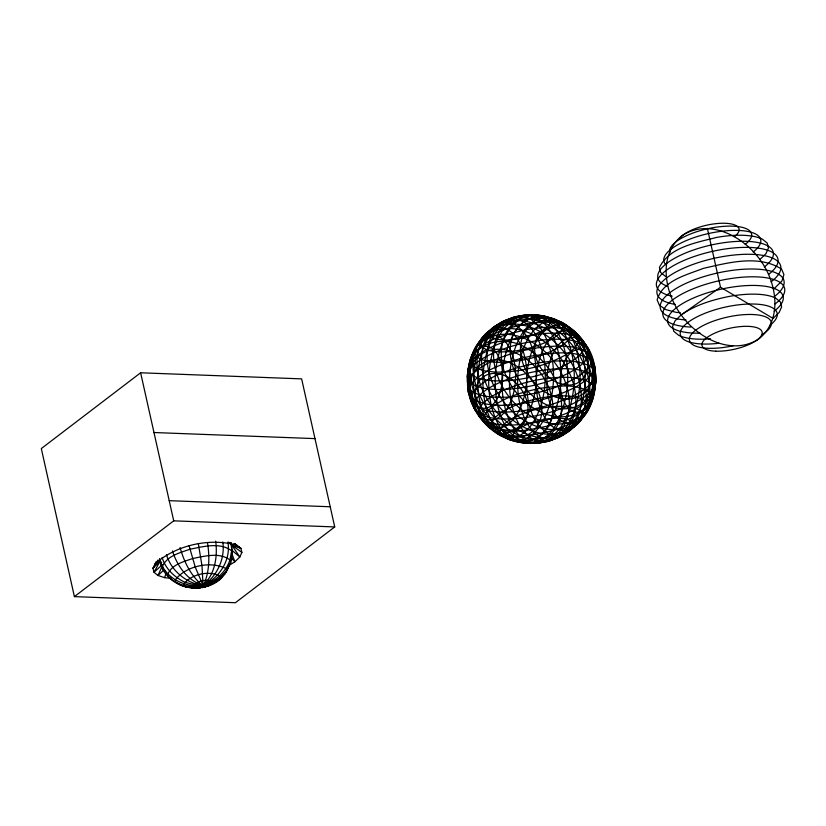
<?xml version="1.0" encoding="UTF-8"?>
<svg xmlns="http://www.w3.org/2000/svg" width="826" height="826" viewBox="0 0 826 826"><rect width="100%" height="100%" fill="white"/><g stroke="black" fill="none" stroke-linecap="round" stroke-linejoin="round"><path stroke-width="1.24" d="M595.267 376.253L593.605 387.157L589.165 396.397A50.107 37.459 52.7 0 1 530.757 394.188A50.107 37.459 52.7 0 1 516.271 329.368A50.107 37.459 52.7 0 1 574.679 331.577C595.866 350.823 605.933 390.791 581.328 411.172C553.007 428.085 518.955 404.162 507.019 377.647C493.535 352.939 503.819 313.302 537.065 315.119C565.232 317.463 587.833 341.252 594.431 367.869M229.649 563.6C220.263 598.602 165.055 594.834 159.521 559.006M202.36 587.678C209.494 573.894 209.928 557.653 207.46 542.537M156.393 561.597L153.047 568.267L154.039 572.284L157.972 575.485L164.611 577.653L166.232 572.821M231.61 555.774L232.416 553.988L231.156 542.816M234.883 543.849L240.893 548.402L241.873 552.418L239.829 556.982L234.894 561.763L228.482 565.779M162.216 566.14L157.972 575.485L164.219 569.703M223.516 573.956C220.656 580.833 213.232 583.228 207.099 586.367C188.844 584.798 171.87 572.542 166.449 554.7M161.669 562.496L160.058 561.195L154.039 572.284L162.35 564.654M160.058 561.195L153.047 568.267L156.682 561.773M153.047 568.267L158.014 559.987M211.487 583.218L210.362 585.025L202.38 587.286M156.61 561.649L155.092 563.714C176.527 544.912 209.515 537.654 236.948 545.201L234.687 543.993M216.557 580.678C208.741 589.444 194.533 584.756 184.756 582.175C174.431 577.271 165.365 568.639 162.102 557.457M227.439 567.71C233.975 561.267 231.858 551.035 230.991 542.858M681.14 314.933C697.825 338.061 731.537 356.068 758.454 339.238C783.358 319.776 776.75 282.11 759.899 259.519C743.204 236.381 709.493 218.384 682.575 235.214C657.682 254.676 664.29 292.342 681.14 314.933C695.492 304.866 712.59 299.745 729.616 296.348A55.765 19.442 -12.6 0 1 775.583 298.083L780.425 302.017L781.623 306.952L779.114 312.538L773.064 318.413L720.52 287.221L681.151 314.954L675.079 320.808L672.57 326.404L673.779 331.329L678.621 335.263A55.765 19.442 -12.6 0 0 710.556 338.825M759.899 259.519L765.95 253.644L768.459 248.048L767.261 243.123L762.419 239.189A55.765 19.442 -12.6 0 0 716.452 237.444C696.277 242.72 669.535 246.953 659.406 267.5L660.614 272.435L665.457 276.359M140.626 372.784L41.3 448.57L74.392 596.62L235.4 602.722L334.726 526.936L301.624 378.876L140.626 372.784L173.718 520.834L74.392 596.62M495.29 389.469L495.332 389.438A62.198 21.683 -12.6 0 0 589 353.528A62.198 21.683 -12.6 0 0 500.205 350.162A62.198 21.683 -12.6 0 0 495.332 389.438M773.59 289.234L781.974 280.912L783.926 274.552L781.551 269.059C758.34 254.367 728.264 262.751 703.329 268.378C686.592 274.975 662.813 280.437 657.114 299.9L659.478 305.393L666.014 309.657L676.257 312.383L680.19 312.682M219.179 578.262L225.261 573.471L230.63 562.805L229.938 559.966L231.641 550.818C219.871 541.866 203.217 546.667 189.939 549.238C180.027 552.79 166.955 555.805 162.454 566.46L163.228 569.63L165.551 571.52M205.911 586.481L204.796 587.121C191.777 577.797 184.291 562.682 180.078 547.524M196.536 588.153L200.037 587.699M192.251 588.257L199.944 587.988C215.607 578.623 225.488 560.317 222.793 541.959M768.552 274.449L768.49 274.438A62.198 21.683 -12.6 0 0 754.406 247.707A62.198 21.683 -12.6 0 0 672.447 266.24A62.198 21.683 -12.6 0 0 672.23 296.204M592.438 360.983L594.875 366.434C593.522 376.129 584.312 381.405 576.878 386.341C562.919 393.868 547.731 398.679 532.274 402.004C512.13 404.73 488.311 409.748 470.428 397.265L468.063 391.772C469.416 382.066 478.626 376.79 486.06 371.865C500.019 364.328 515.197 359.516 530.664 356.192C550.808 353.476 574.628 348.448 592.5 360.931M153.977 432.525L314.985 438.616M169.216 500.67L330.214 506.761M173.718 520.834L334.726 526.936M164.611 577.653L170.941 578.355M231.982 550.364L239.829 556.982L231.693 544.995L240.893 548.402L234.791 544.117M227.966 542.032L230.32 543.033M233.892 543.725L240.893 548.402M231.693 544.995L241.873 552.418M230.454 557.189L234.894 561.763L231.796 553.451M169.929 577.106L171.374 579.088M485.13 423.057C472.472 404.059 471.347 379.681 476.044 357.916C480.185 342.067 490.386 320.963 509.776 322.687C533.741 331.402 537.282 362.005 536.136 384.142C533.999 404.213 524.944 434.414 500.081 433.505C471.46 422.427 465.823 386.331 472.235 359.64A50.314 28.445 -87.8 0 1 509.807 330.968A50.314 28.445 -87.8 0 1 524.355 396.046A50.314 28.445 -87.8 0 1 486.782 424.719M159.655 558.985C165.107 580.946 190.383 589.774 210.692 584.478L219.313 579.429L220.139 577.57L226.438 570.849L225.87 568.525C210.413 560.575 185.633 565.996 175.215 579.986L175.783 582.299C181.968 586.976 190.114 588.226 197.724 588.04C216.298 581.504 231.146 562.857 227.997 542.558M172.448 550.942C177.136 565.81 187.471 580.73 203.051 585.335L211.735 583.476L212.168 582.506L220.139 577.57L219.747 575.928C208.813 570.301 191.291 574.142 183.919 584.023L184.322 585.665L185.933 586.966L195.855 587.833L212.168 582.506L211.952 581.659C206.293 578.747 197.228 580.74 193.418 585.851L194.451 587.379C210.072 585.211 224.848 575.35 229.938 559.966C219.386 551.933 204.445 556.239 192.541 558.552C183.651 561.732 171.932 564.437 167.895 573.987L168.587 576.827C177.621 585.582 191.002 588.463 203.051 585.335C214.997 574.411 217.754 556.569 215.679 541.175M189.102 545.81L195.349 567.369L203.051 585.335L202.009 565.862L198.333 543.725M707.355 228.327L720.52 287.221M700.252 333.177A59.1 20.598 -12.6 0 1 674.419 309.358A59.1 20.598 -12.6 0 1 754.706 285.445A59.1 20.598 -12.6 0 1 774.168 311.154M686.045 319.972A63.334 22.075 -12.6 0 1 671.156 291.723A63.334 22.075 -12.6 0 1 756.502 269.111A63.334 22.075 -12.6 0 1 774.365 296.565M667.047 286.064A59.1 20.598 -12.6 0 1 677.547 256.7A59.1 20.598 -12.6 0 1 753.364 241.832A59.1 20.598 -12.6 0 1 764.287 266.984M718.94 343.244A49.591 17.284 -12.6 0 1 682.751 327.364A49.591 17.284 -12.6 0 1 749.76 304.02A49.591 17.284 -12.6 0 1 769.615 325.589M675.296 304.412A63.334 22.075 -12.6 0 1 671.837 274.346A63.334 22.075 -12.6 0 1 755.873 254.542A63.334 22.075 -12.6 0 1 771.071 281.842M690.928 327.044A62.27 21.703 -12.6 0 1 672.478 300.003A62.27 21.703 -12.6 0 1 756.688 276.865A62.27 21.703 -12.6 0 1 775.139 303.896M733.271 345.733A41.93 14.62 -12.6 0 1 690.009 336.605A41.93 14.62 -12.6 0 1 747.551 314.489A41.93 14.62 -12.6 0 1 762.264 334.592M680.263 237.971A30.799 10.738 -12.6 0 1 721.81 223.257A30.799 10.738 -12.6 0 1 734.386 236.649M669.938 252.911A41.93 14.62 -12.6 0 1 719.622 226.727A41.93 14.62 -12.6 0 1 745.207 244.362M666.21 264.96A49.591 17.284 -12.6 0 1 718.331 231.714A49.591 17.284 -12.6 0 1 753.157 251.961M495.435 372.113C494.113 397.678 498.202 433.01 525.873 443.077C554.773 444.615 564.767 408.87 567.493 386.083C568.825 360.518 564.736 325.186 537.065 315.119C508.166 313.581 498.171 349.336 495.435 372.113L484.542 370.905L476.406 368.241L471.563 364.307L470.355 359.372C480.495 338.825 507.236 334.602 527.401 329.326C543.952 327.602 564.375 323.203 578.21 334.995L579.418 339.92C575.03 352.423 560.978 357.276 549.971 362.387C532.522 368.737 514.04 372.423 495.435 372.113M526.802 374.054C525.656 396.191 529.198 426.794 553.152 435.509C573.523 436.913 585.954 414.311 586.14 396.284C585.882 374.395 575.288 353.858 559.687 338.877C542.383 322.997 514.856 313.281 493.525 327.086C478.192 338.546 474.558 359.248 478.399 377.09C485.833 416.655 542.434 461.631 576.641 423.562C589.372 404.337 591.767 379.898 587.451 357.637C584.034 344.194 577.426 328.81 562.857 324.701C537.984 323.782 528.939 353.982 526.802 374.054M468.962 365.061C462.085 392.453 478.285 421.012 501.361 435.374C520.865 448.786 553.069 444.316 559.976 419.081C566.842 391.689 550.653 363.13 527.577 348.768C508.073 335.356 475.869 339.827 468.962 365.061M592.676 385.783L590.59 398.493A50.107 28.332 -87.8 0 1 553.172 427.042A50.107 28.332 -87.8 0 1 538.686 362.222A50.107 28.332 -87.8 0 1 576.104 333.673L582.433 339.951A50.107 28.332 -87.8 0 1 592.676 385.783M486.029 412.68L483.52 418.276L484.728 423.201C503.075 437.171 529.032 429.675 549.734 425.669C565.19 420.135 585.551 415.437 592.583 398.824L591.375 393.888C577.539 382.097 557.116 386.506 540.565 388.22C521.175 392.484 500.143 397.76 486.029 412.68M473.618 361.664L469.158 370.946A50.314 37.614 52.7 0 0 479.452 416.965L488.166 426.743A50.314 37.614 52.7 0 0 546.812 428.962A50.314 37.614 52.7 0 0 532.264 363.884A50.314 37.614 52.7 0 0 473.618 361.664M491.646 331.897L485.275 343.141A59.606 33.701 -87.8 0 0 506.379 437.574L515.187 437.222A59.606 33.701 -87.8 0 0 543.033 354.333A59.606 33.701 -87.8 0 0 491.646 331.897M577.694 415.096L571.313 426.35A59.668 33.732 -87.8 0 1 519.864 403.893A59.668 33.732 -87.8 0 1 547.741 320.911L556.559 320.56A59.668 33.732 -87.8 0 1 577.694 415.096M511.79 320.478L503.509 329.12A63.808 36.076 -87.8 0 0 491.14 404.554A63.808 36.076 -87.8 0 0 528.712 441.879L537.881 437.212A63.808 36.076 -87.8 0 0 558.531 353.136A63.808 36.076 -87.8 0 0 511.79 320.478M559.439 429.107L551.159 437.759A63.85 36.096 -87.8 0 1 504.387 405.081A63.85 36.096 -87.8 0 1 525.047 320.942L534.215 316.275A63.85 36.096 -87.8 0 1 571.819 353.621A63.85 36.096 -87.8 0 1 559.439 429.107M494.227 335.686L483.602 340.684A59.606 44.552 52.7 0 0 504.707 435.116L517.778 441.012A59.606 44.552 52.7 0 0 567.844 390.688A59.606 44.552 52.7 0 0 494.227 335.686M579.377 417.574L568.732 422.571A59.668 44.604 52.7 0 1 495.032 367.508A59.668 44.604 52.7 0 1 545.16 317.132L558.242 323.038A59.668 44.604 52.7 0 1 579.377 417.574M514.175 323.978L501 325.444A63.808 47.702 52.7 0 0 474.62 380.352A63.808 47.702 52.7 0 0 526.203 438.203L540.266 440.712A63.808 47.702 52.7 0 0 579.811 384.338A63.808 47.702 52.7 0 0 514.175 323.978M561.948 432.793L548.774 434.259A63.85 47.732 52.7 0 1 483.086 373.868A63.85 47.732 52.7 0 1 522.662 317.452L536.724 319.951A63.85 47.732 52.7 0 1 588.349 377.854A63.85 47.732 52.7 0 1 561.948 432.793M545.718 415.447A62.384 35.27 -87.8 0 0 523.622 316.616A62.384 35.27 -87.8 0 0 485.265 403.728A62.384 35.27 -87.8 0 0 545.718 415.447M510.334 402.603A42.343 23.933 -87.8 0 0 495.342 335.521A42.343 23.933 -87.8 0 0 469.302 394.652A42.343 23.933 -87.8 0 0 510.334 402.603M535.382 355.417A31.347 23.427 52.7 0 0 579.687 381.715A31.347 23.427 52.7 0 0 568.587 332.062A31.347 23.427 52.7 0 0 535.382 355.417M488.61 370.668A62.311 46.576 52.7 0 0 576.682 422.943A62.311 46.576 52.7 0 0 554.618 324.226A62.311 46.576 52.7 0 0 488.61 370.668M471.563 383.656A62.373 46.628 52.7 0 0 559.729 435.983A62.373 46.628 52.7 0 0 537.633 337.153A62.373 46.628 52.7 0 0 471.563 383.656M591.736 399.371A31.347 17.718 -87.8 0 0 580.637 349.718A31.347 17.718 -87.8 0 0 561.36 393.486A31.347 17.718 -87.8 0 0 591.736 399.371M590.301 406.093A43.138 24.388 -87.8 0 0 575.02 337.741A43.138 24.388 -87.8 0 0 548.495 397.987A43.138 24.388 -87.8 0 0 590.301 406.093M572.222 416.407A62.311 35.229 -87.8 0 0 550.157 317.69A62.311 35.229 -87.8 0 0 511.841 404.709A62.311 35.229 -87.8 0 0 572.222 416.407M496.385 397.254A63.334 22.075 -12.6 0 0 591.746 360.694A63.334 22.075 -12.6 0 0 501.341 357.266A63.334 22.075 -12.6 0 0 496.385 397.254M495.321 380.827A59.1 20.598 -12.6 0 0 584.323 346.703A59.1 20.598 -12.6 0 0 499.947 343.513A59.1 20.598 -12.6 0 0 495.321 380.827M497.056 362.263A49.591 17.284 -12.6 0 0 571.726 333.642A49.591 17.284 -12.6 0 0 500.938 330.958A49.591 17.284 -12.6 0 0 497.056 362.263M499.451 351.824A41.93 14.62 -12.6 0 0 562.599 327.612A41.93 14.62 -12.6 0 0 502.735 325.341A41.93 14.62 -12.6 0 0 499.451 351.824M503.684 339.971A30.799 10.738 -12.6 0 0 550.064 322.192A30.799 10.738 -12.6 0 0 506.09 320.529A30.799 10.738 -12.6 0 0 503.684 339.971M499.668 411.978A63.334 22.075 -12.6 0 0 595.04 375.417A63.334 22.075 -12.6 0 0 504.624 371.989A63.334 22.075 -12.6 0 0 499.668 411.978M505.202 424.998A59.1 20.598 -12.6 0 0 594.193 390.874A59.1 20.598 -12.6 0 0 509.818 387.683A59.1 20.598 -12.6 0 0 505.202 424.998M513.514 435.891A49.591 17.284 -12.6 0 0 588.184 407.259A49.591 17.284 -12.6 0 0 517.396 404.585A49.591 17.284 -12.6 0 0 513.514 435.891M519.203 440.165A41.93 14.62 -12.6 0 0 582.34 415.963A41.93 14.62 -12.6 0 0 522.476 413.692A41.93 14.62 -12.6 0 0 519.203 440.165M526.72 443.046A30.799 10.738 -12.6 0 0 573.11 425.266A30.799 10.738 -12.6 0 0 529.136 423.604A30.799 10.738 -12.6 0 0 526.72 443.046M501.878 418.916A62.27 21.703 -12.6 0 0 595.649 382.965A62.27 21.703 -12.6 0 0 506.751 379.599A62.27 21.703 -12.6 0 0 501.878 418.916M471.068 397.234A42.343 31.656 52.7 0 0 530.912 432.762A42.343 31.656 52.7 0 0 515.92 365.681A42.343 31.656 52.7 0 0 471.068 397.234M476.158 400.837A31.006 23.18 52.7 0 0 519.988 426.846A31.006 23.18 52.7 0 0 509.002 377.719A31.006 23.18 52.7 0 0 476.158 400.837M521.505 358.298A43.024 32.162 52.7 0 0 582.32 394.394A43.024 32.162 52.7 0 0 567.08 326.229A43.024 32.162 52.7 0 0 521.505 358.298M498.708 395.654A31.006 17.532 -87.8 0 0 487.722 346.538A31.006 17.532 -87.8 0 0 468.652 389.831A31.006 17.532 -87.8 0 0 498.708 395.654M715.77 351.174A30.799 10.738 -12.6 0 0 762.15 333.394A30.799 10.738 -12.6 0 0 718.186 331.722A30.799 10.738 -12.6 0 0 715.77 351.174"/></g></svg>
